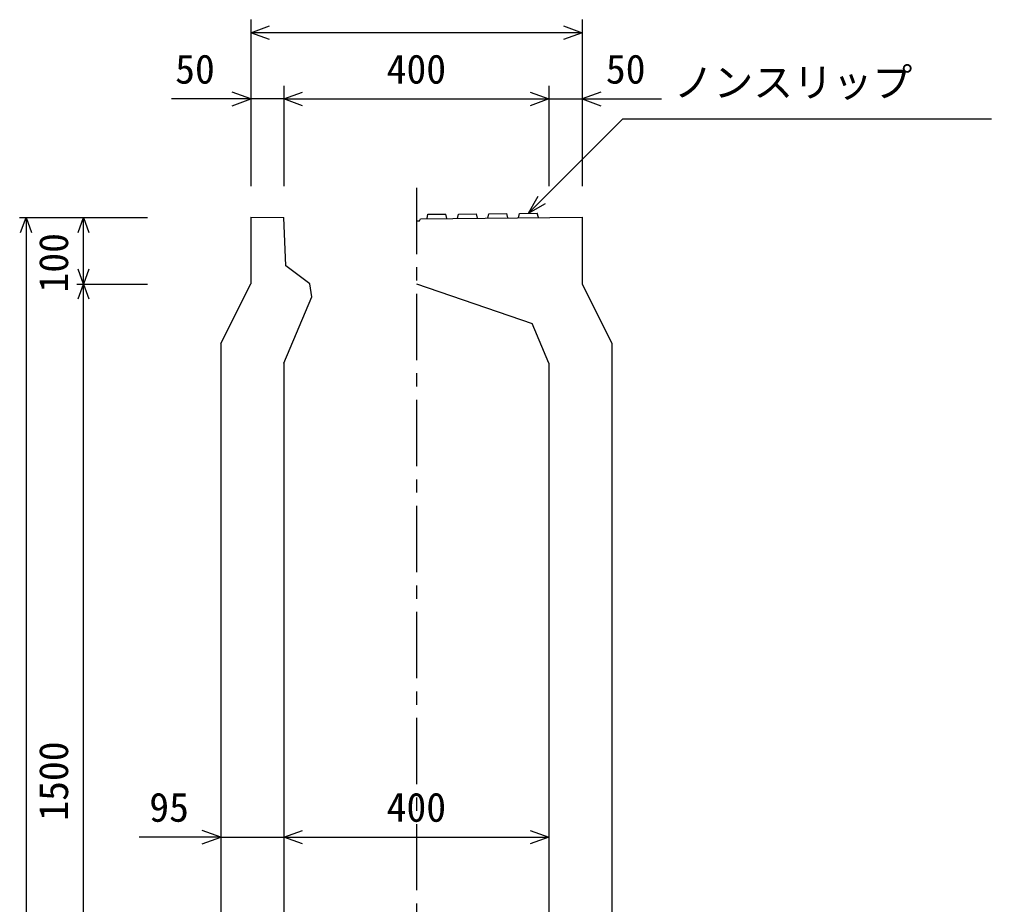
# Model space of a CAD drawing. Units: millimetres, scale not verified. Extents: x -16800 to 16800, y -5940 to 5940.
# Drawn here: x 13751 to 15218, y -1263 to 73 of the extents above; entities that cross this region are included whole.
import ezdxf
from ezdxf.enums import TextEntityAlignment as Align

# ---------------------------------------------------------------- set-up
doc = ezdxf.new("R2010")
doc.units = ezdxf.units.MM
doc.header["$LTSCALE"] = 20
doc.linetypes.add('CHAIN1', pattern=[8, 5, -1, 1, -1])
for name, color, linetype, lineweight in [('0-0_DIM', 7, 'Continuous', 25), ('0-2_HATCH', 6, 'Continuous', 25), ('0-5_OUTLINE', 3, 'Continuous', 25)]:
    doc.layers.add(name, color=color, linetype=linetype, lineweight=lineweight)
doc.styles.add('ＭＳ ゴシック', font='')
doc.styles.get('ＭＳ ゴシック').set_extended_font_data('MS Gothic')

msp = doc.modelspace()

# ---------------------------------------------------------------- linework, layer by layer
at = {"layer": '0-0_DIM'}
for p, q in [((14100, 72.67), (14100, -179.07)), ((14600, 72.67), (14600, -179.07)), ((14600, 52.67), (14100, 52.67)), ((14150, -27.33), (14150, -179.07)), ((14550, -27.33), (14550, -179.07)), ((14100, -47.33), (13980.34, -47.33)), ((14150, -47.33), (14100, -47.33)), ((14150, -47.33), (14550, -47.33)), ((14550, -47.33), (14600, -47.33)), ((14600, -47.33), (14719.66, -47.33)), ((14518.95, -219.85), (14661.16, -77.63)), ((15218.05, -77.63), (14661.16, -77.63)), ((14518.95, -219.85), (14533.95, -193.87)), ((14518.95, -219.85), (14544.93, -204.85)), ((13750.8, -226.04), (13944.13, -226.04)), ((13760.8, -226.04), (13760.8, -1876.04)), ((13847.46, -326.54), (13847.46, -226.04)), ((13837.46, -326.54), (13944.13, -326.54)), ((13847.46, -1826.04), (13847.46, -326.54)), ((14055, -1161.04), (13931.42, -1161.04)), ((14055, -1161.04), (14150, -1161.04)), ((14150, -1161.04), (14550, -1161.04))]:
    msp.add_line(p, q, dxfattribs=at)
at = {"layer": '0-0_DIM', "linetype": 'CHAIN1'}
msp.add_line((14350, -181.24), (14350, -2176.09), dxfattribs=at)
at = {"layer": '0-0_DIM'}
for points in [[(14128.23, 42.41), (14100.04, 52.67), (14128.23, 62.93)], [(14571.85, 62.93), (14600.04, 52.67), (14571.85, 42.41)], [(14071.81, -57.59), (14100, -47.33), (14071.81, -37.07)], [(14178.19, -57.59), (14150, -47.33), (14178.19, -37.07)], [(14521.88, -37.07), (14550.08, -47.33), (14521.88, -57.59)], [(14628.12, -37.07), (14599.92, -47.33), (14628.12, -57.59)], [(13752.59, -248.59), (13760.8, -226.04), (13769.01, -248.59)], [(13839.26, -248.59), (13847.46, -226.04), (13855.67, -248.59)], [(13855.67, -303.98), (13847.46, -326.54), (13839.26, -303.98)], [(13839.26, -349.09), (13847.46, -326.54), (13855.67, -349.09)], [(14026.81, -1171.3), (14055, -1161.04), (14026.81, -1150.78)], [(14178.19, -1171.3), (14150, -1161.04), (14178.19, -1150.78)], [(14521.81, -1150.78), (14550, -1161.04), (14521.81, -1171.3)]]:
    msp.add_lwpolyline(points, dxfattribs=at)
at = {"layer": '0-2_HATCH'}
for p, q in [((14504, -226.5), (14505.45, -219.98)), ((14505.45, -219.98), (14532.45, -219.71)), ((14534, -226.2), (14532.45, -219.71)), ((14366, -227.88), (14367.45, -221.36)), ((14367.45, -221.36), (14394.45, -221.09)), ((14396, -227.58), (14394.45, -221.09)), ((14412, -227.42), (14413.45, -220.9)), ((14413.45, -220.9), (14440.45, -220.63)), ((14442, -227.12), (14440.45, -220.63)), ((14458, -226.96), (14459.45, -220.44)), ((14459.45, -220.44), (14486.45, -220.17)), ((14488, -226.66), (14486.45, -220.17))]:
    msp.add_line(p, q, dxfattribs=at)
at = {"layer": '0-5_OUTLINE'}
for p, q in [((14100, -225.54), (14150.02, -226.04)), ((14100, -225.54), (14100, -326.04)), ((14153.02, -298.91), (14150.02, -226.04)), ((14356, -227.98), (14600, -225.54)), ((14189.02, -326.04), (14153.02, -298.91)), ((14055, -416.04), (14100, -326.04)), ((14192.02, -346.04), (14189.02, -326.04)), ((14350, -326.04), (14524.79, -386.04)), ((14150, -446.04), (14192.02, -346.04)), ((14550, -446.04), (14524.79, -386.04)), ((14055, -416.04), (14055, -1876.04)), ((14645, -416.04), (14645, -1876.04)), ((14150, -446.04), (14150, -1876.04)), ((14550, -446.04), (14550, -1876.05))]:
    msp.add_line(p, q, dxfattribs=at)
for points in [[(14350, -231.24), (14354.5, -231.24), (14356, -227.98)], [(14600, -225.54), (14600, -326.04), (14645, -416.04)]]:
    msp.add_lwpolyline(points, dxfattribs=at)

# ---------------------------------------------------------------- texts
at = {"layer": '0-0_DIM', "style": 'ＭＳ ゴシック'}
for s, p in [('50', (13985.81, -37.33)), ('400', (14305, -37.33)), ('50', (14635.91, -37.33)), ('ノンスリップ', (14738.47, -57.45)), ('95', (13946.79, -1151.04)), ('400', (14305, -1151.04))]:
    msp.add_text(s, height=43.99, dxfattribs=at).set_placement(p, align=Align.BOTTOM_LEFT)
for s, p in [('100', (13837.46, -339.34)), ('1500', (13837.46, -1136.29))]:
    msp.add_text(s, height=43.99, rotation=90, dxfattribs=at).set_placement(p, align=Align.BOTTOM_LEFT)

doc.saveas('drawing.dxf')
